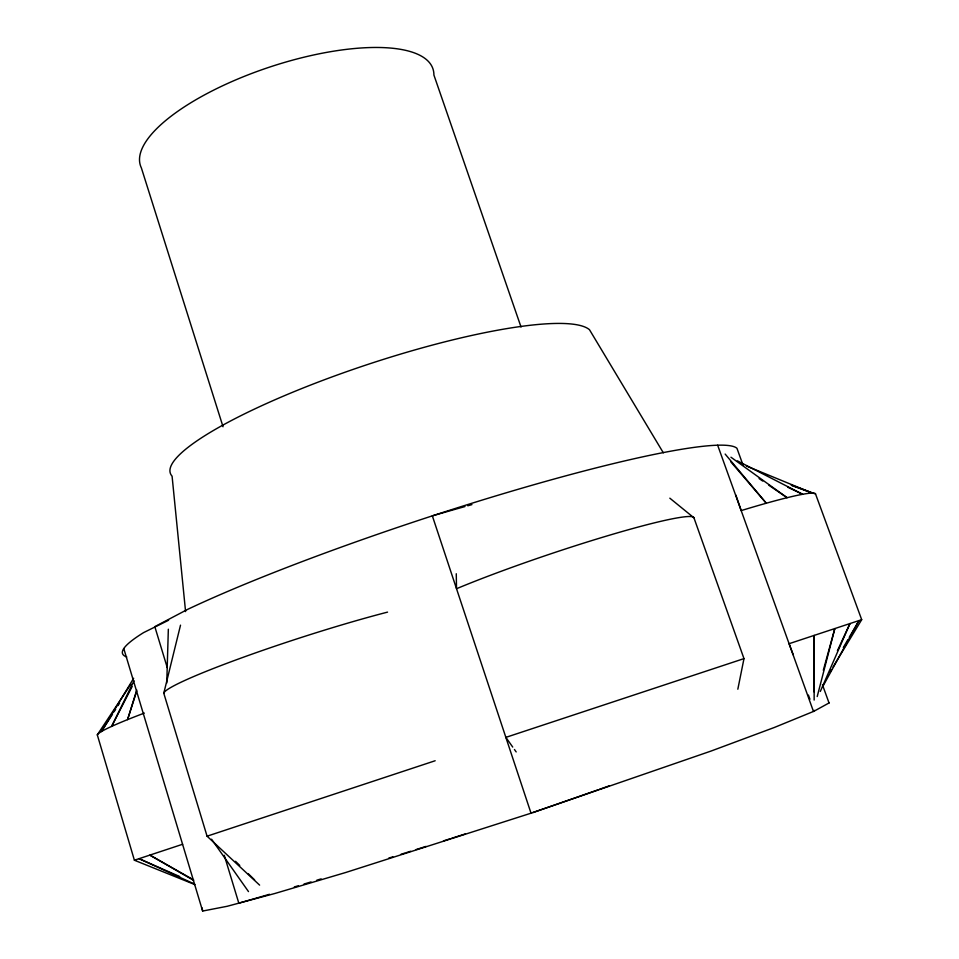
<?xml version="1.0" encoding="UTF-8"?>
<svg xmlns="http://www.w3.org/2000/svg" width="959" height="959" viewBox="0 0 959 959"><rect width="100%" height="100%" fill="white"/><g stroke="black" fill="none" stroke-linecap="round" stroke-linejoin="round"><path stroke-width="1.44" d="M814.143 700.058L814.179 635.397L813.927 691.763M166.758 683.036L168.34 629.212M123.783 648.572L202.637 911.05L227.199 906.279L274.825 893.5L345.779 872.474L531.022 813.196L710.991 751.077L774.381 727.461L813.472 711.458L814.143 710.343M737.831 689.221L743.98 658.617L693.932 517.788L669.826 498.177M259.613 885.121L207.072 836.188L163.785 693.237L180.52 625.16M817.212 696.546L834.821 628.577L823.313 670.281M136.753 690.024L127.571 719.622L136.657 691.247M820.317 691.451L849.962 623.566L837.423 650.681M134.032 680.77L111.616 726.419L132.186 686.464M822.606 686.86L859 620.581L849.29 637.255M843.321 647.529L847.792 639.833M133.649 678.289L101.414 731.561L112.491 714.251M829.931 672.067L831.477 669.514M833.035 666.961L861.697 619.682L815.558 494.029L791.654 485.218M114.073 711.782L115.655 709.312M118.017 705.596L119.599 703.127M194.881 884.594L134.392 860.223L97.303 734.858L130.88 684.151M813.987 711.23L829.103 702.923M202.145 907.945L202.637 911.05M168.604 620.245L143.622 632.592A324.202 33.529 -18.3 0 0 126.732 656.939M532.868 812.573L553.978 805.236M135.806 859.755L134.392 860.223L182.618 844.268M435.17 760.751L207.072 836.188M743.98 658.617L505.861 737.375L512.729 747.073M861.697 619.682L789.077 643.705L793.261 654.805M451.701 838.274L465.439 833.898M791.235 485.266L812.213 493.046L746.438 466.026M179.705 876.55L139.067 858.677L194.509 884.054M787.807 487.256L802.647 494.269L737.387 460.847M193.598 879.871L149.868 855.104L193.574 880.326M759.084 478.577L762.741 481.07M768.83 485.23L787.111 497.697L730.962 457.215M235.518 861.314L239.762 865.438M248.249 873.685L254.614 879.871M730.77 461.782L766.277 503.223L725.148 454.063M514.444 749.494L516.17 751.916M211.567 839.209L248.489 891.594M663.328 452.804L589.485 329.716A222.224 41.273 -18.3 0 0 347.877 371.229A222.224 41.273 -18.3 0 0 172.081 476.167L185.578 611.59M808.401 695.071L809.959 699.243M743.057 465.187L736.956 448.309A324.202 33.529 -18.3 0 0 516.709 489.701A324.202 33.529 -18.3 0 0 187.556 609.409L154.819 626.659L167.274 667.668M822.426 684.714L829.044 703.007M717.656 445.216L813.472 711.458M521.037 327.031L433.9 75.018A154.039 52.997 -18.3 0 0 275.065 65.32A154.039 52.997 -18.3 0 0 141.369 167.885L223.039 426.755M735.865 495.096L741.175 510.596A132.234 9.039 -18.8 0 1 815.558 494.029M531.022 813.196L432.341 515.858L455.165 509.313A460.608 44.833 -17.9 0 1 464.983 506.556M224.274 855.284L238.815 903.162L253.644 898.907A463.796 15.236 -18.2 0 0 269.467 894.291M456.268 573.746L456.52 588.718A147.099 11.412 -18.6 0 1 606.675 536.045A147.099 11.412 -18.6 0 1 693.932 517.788M450.322 838.717A463.796 15.236 -18.2 0 1 443.549 840.875M426.036 846.413A463.796 15.236 -18.2 0 1 416.206 849.506M410.644 851.256A463.796 15.236 -18.2 0 1 406.496 852.563M405.118 852.995A463.796 15.236 -18.2 0 1 400.994 854.277M392.818 856.831A463.796 15.236 -18.2 0 1 388.767 858.101M321.157 878.888A463.796 15.236 -18.2 0 1 316.794 880.206M311.052 881.932A463.796 15.236 -18.2 0 1 303.991 884.054M298.441 885.72A463.796 15.236 -18.2 0 1 294.329 886.943M467.776 505.777A460.608 44.833 -17.9 0 1 471.936 504.614M163.785 693.237A146.427 11.256 -17.9 0 1 242.795 657.442A146.427 11.256 -17.9 0 1 387.556 612.118M97.303 734.858A128.542 8.547 -17.8 0 1 144.329 713.1M609.337 785.829A479.272 15.835 -18.4 0 1 599.471 789.317M598.056 789.82A479.272 15.835 -18.4 0 1 555.393 804.745"/></g></svg>
